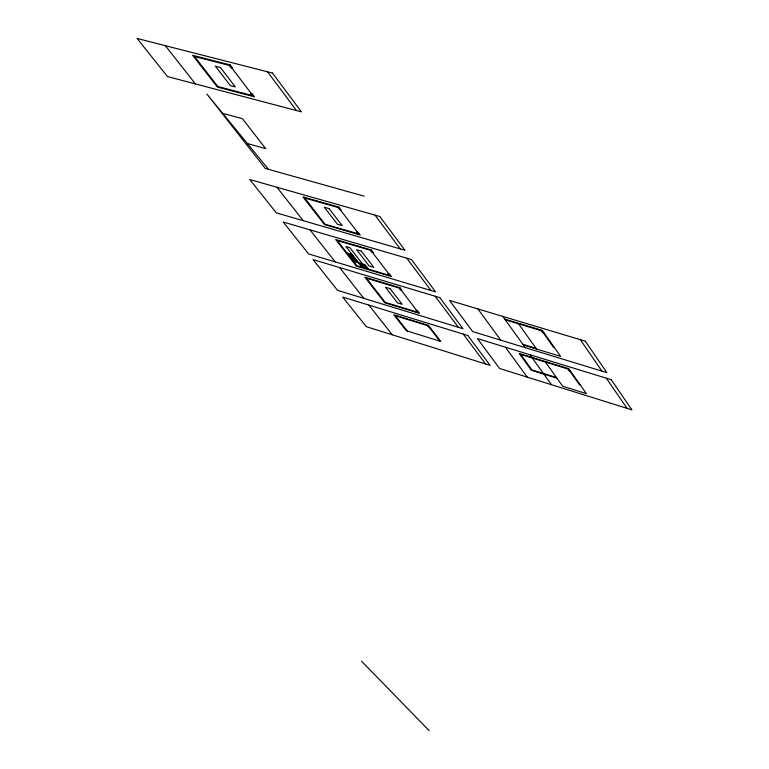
<?xml version="1.0" encoding="UTF-8"?>
<svg xmlns="http://www.w3.org/2000/svg" width="769" height="769" viewBox="0 0 769 769"><rect width="100%" height="100%" fill="white"/><g stroke="black" fill="none" stroke-linecap="round" stroke-linejoin="round"><path stroke-width="1.15" d="M222.702 113.36L242.408 118.666L265.661 148.6L247.416 143.572M364.17 196.162L265.276 168.44L206.899 94.049L268.487 169.334M346.973 253.011L352.106 254.529M347.694 253.933L352.817 255.452M348.405 254.856L353.529 256.375M349.126 255.779L354.249 257.298M349.837 256.702L354.961 258.221M350.549 257.615L355.672 259.134M351.27 258.538L356.383 260.057M351.981 259.451L357.095 260.97M352.692 260.364L357.806 261.893M353.404 261.287L365.131 264.776L368.524 269.16M504.724 319.106L542.299 330.401L560.601 356.383L523.391 345.021M505.252 319.837L541.097 330.612L542.385 332.439L544.096 332.958M554.189 347.28L553.334 347.021L543.241 332.698M522.882 344.31L536.07 348.338M531.004 357.076L519.142 353.423L531.36 370.254L556.948 378.204M531.783 357.316L568.81 368.707L586.382 393.641L562.697 386.249L545.404 362.045M430.304 327.805L428.727 327.325L427.41 325.585L395.401 315.742L407.291 331.035M570.531 371.158L568.849 370.639L567.609 368.889L520.7 354.442L531.898 369.889L556.66 377.579M580.22 384.904L579.384 384.644L569.694 370.898M361.584 661.205L429.054 730.55M276.936 187.252L303.217 220.684M165.345 45.669L195.413 83.917M310.022 229.864L335.217 261.902M339.59 267.554L363.833 298.391M368.918 305.13L392.238 334.784M359.834 263.2L363.237 267.583M361.911 267.189L345.925 246.551L349.914 247.733L365.871 268.371M363.804 264.382L367.197 268.766M361.161 263.594L364.554 267.977M340.254 209.677L357.374 232.103M231.709 67.845L251.328 93.558M372.369 252.309L388.768 273.783M401.062 290L416.836 310.666M429.515 327.565L439.906 341.176M375.022 215.147L400.284 248.925M267.516 71.786L296.517 110.553M406.782 258.182L430.967 290.519M435.148 296.228L458.411 327.315M463.265 334.102L485.614 363.977M477.934 308.955L500.734 340.167M505.406 347.194L527.303 377.156M502.609 316.165L525.304 347.675M529.745 354.49L551.536 384.731M518.566 323.836L536.579 349.049M580.326 339.677L601.954 371.119M606.328 378.194L627.071 408.358M272.476 73.055L137.093 38.45L167.44 76.544L301.419 111.851L272.476 73.055M230.162 64.923L192.683 55.32L217.367 87.07L254.52 96.836L252.184 93.78L250.483 93.337L252.155 95.519L217.8 86.493L194.499 56.493L229.133 65.384L230.854 67.624L232.565 68.066L230.162 64.923M220.328 67.432L215.358 66.153L230.344 85.609L235.295 86.907L220.328 67.432M379.78 216.493L249.752 179.523L276.302 212.85L404.994 250.29L379.78 216.493M338.975 207.169L302.986 196.912L324.547 224.654L360.219 235.016L358.181 232.344L356.556 231.863L358.008 233.776L325.018 224.202L304.668 197.998L337.937 207.486L339.427 209.437L341.071 209.908L338.975 207.169M329.122 208.63L324.345 207.265L337.418 224.24L342.176 225.615L329.122 208.63M411.463 259.557L283.184 222.001L308.648 253.953L435.61 291.903L411.463 259.557M371.167 249.915L335.668 239.505L356.326 266.084L391.517 276.58L389.566 274.024L387.961 273.543L389.354 275.379L356.806 265.67L337.312 240.562L370.12 250.194L371.552 252.069L373.176 252.54L371.167 249.915M361.324 251.088L356.614 249.704L369.149 265.968L373.83 267.362L361.324 251.088M585.286 341.167L449.548 300.439L472.656 331.574L606.856 372.619L585.286 341.167M439.781 297.613L313.07 259.595L337.572 290.355L462.996 328.719L439.781 297.613M399.938 287.721L364.871 277.186L384.74 302.755L419.518 313.368L417.634 310.907L416.048 310.426L417.394 312.185L385.24 302.371L366.477 278.215L398.89 287.962L400.264 289.759L401.86 290.249L399.938 287.721M390.114 288.644L385.452 287.241L397.515 302.89L402.149 304.293L390.114 288.644M467.831 335.505L342.724 297.084L366.304 326.671L490.132 365.39L467.831 335.505M611.22 379.703L477.414 338.6L499.61 368.495L631.907 409.867L611.22 379.703M428.458 325.383L393.834 314.732L406.263 330.718L440.695 341.417L428.458 325.383"/></g></svg>
